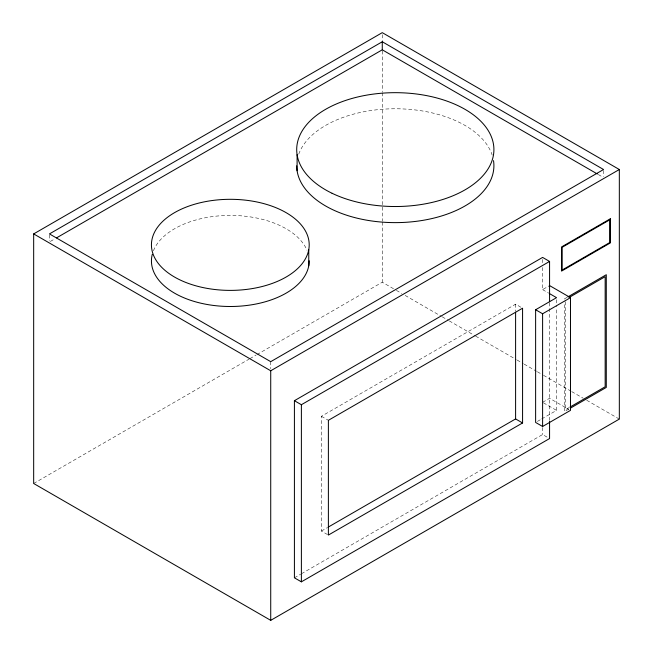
<?xml version="1.0" encoding="UTF-8"?>
<svg xmlns="http://www.w3.org/2000/svg" width="653" height="653" viewBox="0 0 653 653"><rect width="100%" height="100%" fill="white"/><g stroke="black" fill="none" stroke-linecap="round" stroke-linejoin="round"><path stroke-width="0.49" stroke-dasharray="3.27 2.45" d="M50.33 241.455L54.746 238.908M33.67 483.489L249.013 359.166M249.895 358.652L256.074 355.085M256.956 354.579L382.274 282.227L395.498 289.859M327.52 534.57L321.415 531.044L321.415 416.288L515.601 304.184L522.571 308.208M542.602 267.477L542.602 289.614L549.573 285.59M567.065 297.36L564.453 298.87L564.453 301.915M542.602 402.321L549.573 398.297L568.747 409.366M321.415 531.044L327.594 527.477M537.37 421.446L540.855 419.43M541.729 418.932L556.544 410.378L556.544 307.816M569.098 407.603L565.58 409.627L565.58 301.564M568.812 409.064L564.453 411.586L564.453 302.935M294.413 577.815L300.6 574.248M301.482 573.734L542.602 434.531L547.826 437.543M598.262 174.506L602.67 177.053M542.602 289.614L548.7 293.14M396.379 290.365L401.66 293.417M405.187 295.45L441.322 316.313M442.203 316.819L448.366 320.378M449.248 320.892L474.804 335.642M475.686 336.156L516.221 359.558M517.103 360.064L523.273 363.631M524.155 364.137L536.497 371.263M537.378 371.769L542.659 374.822M543.541 375.328L570.861 391.098M571.742 391.612L583.202 398.224M586.721 400.256L619.33 419.087M543.467 402.828L556.544 410.378M321.415 416.288L328.386 420.312M603.552 170.515L603.552 176.555M556.544 299.694L556.544 306.804M549.573 302.78L549.573 420.442M542.602 259.421L542.602 263.453M542.602 427.486L542.602 434.531M515.601 304.184L515.601 311.293M382.274 34.691L382.274 40.796M382.274 50.983L382.274 91.73M382.274 92.75L382.274 221.106M382.274 222.118L382.274 282.227M270.726 361.664L270.726 368.708M49.448 234.925L49.448 240.957M153.447 250.752A78.882 45.539 0 0 1 229.889 215.408A78.882 45.539 0 0 1 307 250.262M298.764 154.116A98.603 56.925 0 0 1 396.175 108.773A98.603 56.925 0 0 1 492.182 155.104"/><path stroke-width="0.98" d="M33.67 233.913L382.274 32.65L619.33 169.511L619.33 419.087L270.726 620.35L33.67 483.489L33.67 233.913L270.726 370.773L619.33 169.511M382.274 41.759L49.448 233.913L270.726 361.664L603.552 169.511L382.274 41.759L382.274 49.808L56.509 237.888M549.573 421.446L549.573 438.555L301.384 581.839L294.413 577.815L294.413 400.697L542.602 257.413L549.573 261.437L549.573 301.759M294.413 400.697L301.384 404.721L549.573 261.437M549.573 285.59L570.485 297.662L570.485 410.378L542.602 426.474L535.623 422.45L535.623 309.742L556.544 297.662L549.573 293.638M567.939 296.862L606.286 274.717L606.286 387.433L570.559 408.06M569.098 297.49L605.16 276.676L605.16 386.78L569.979 407.088M535.623 309.742L542.602 313.767L570.485 297.662M328.475 526.971L515.601 418.94L522.571 422.964L522.571 308.208L328.386 420.312L328.386 535.068L522.571 422.964M382.274 49.808L597.381 174M542.602 313.767L542.602 426.474M515.601 312.305L515.601 418.94M308.763 249.634A78.882 45.539 0 0 1 183.926 281.68A78.882 45.539 0 0 1 198.267 203.238A78.882 45.539 0 0 1 308.763 249.634L308.763 265.73M301.384 404.721L301.384 581.839M297.099 154.671L297.099 170.776M270.726 370.773L270.726 620.35M309.204 260.776A78.882 45.539 0 0 1 224.746 306.379A78.882 45.539 0 0 1 152.271 254.368M493.513 160.622A98.603 56.925 0 0 1 399.816 222.567A98.603 56.925 0 0 1 296.699 165.829M610.343 218.771L561.539 246.948L561.539 271.101L610.343 242.924L610.343 218.771M609.722 219.841L562.16 247.307L562.16 270.032L609.722 242.565L609.722 219.841M332.075 193.28A98.603 56.925 0 0 0 492.444 159.373A98.603 56.925 0 0 0 361.395 96.146A98.603 56.925 0 0 0 332.075 193.28"/></g></svg>
